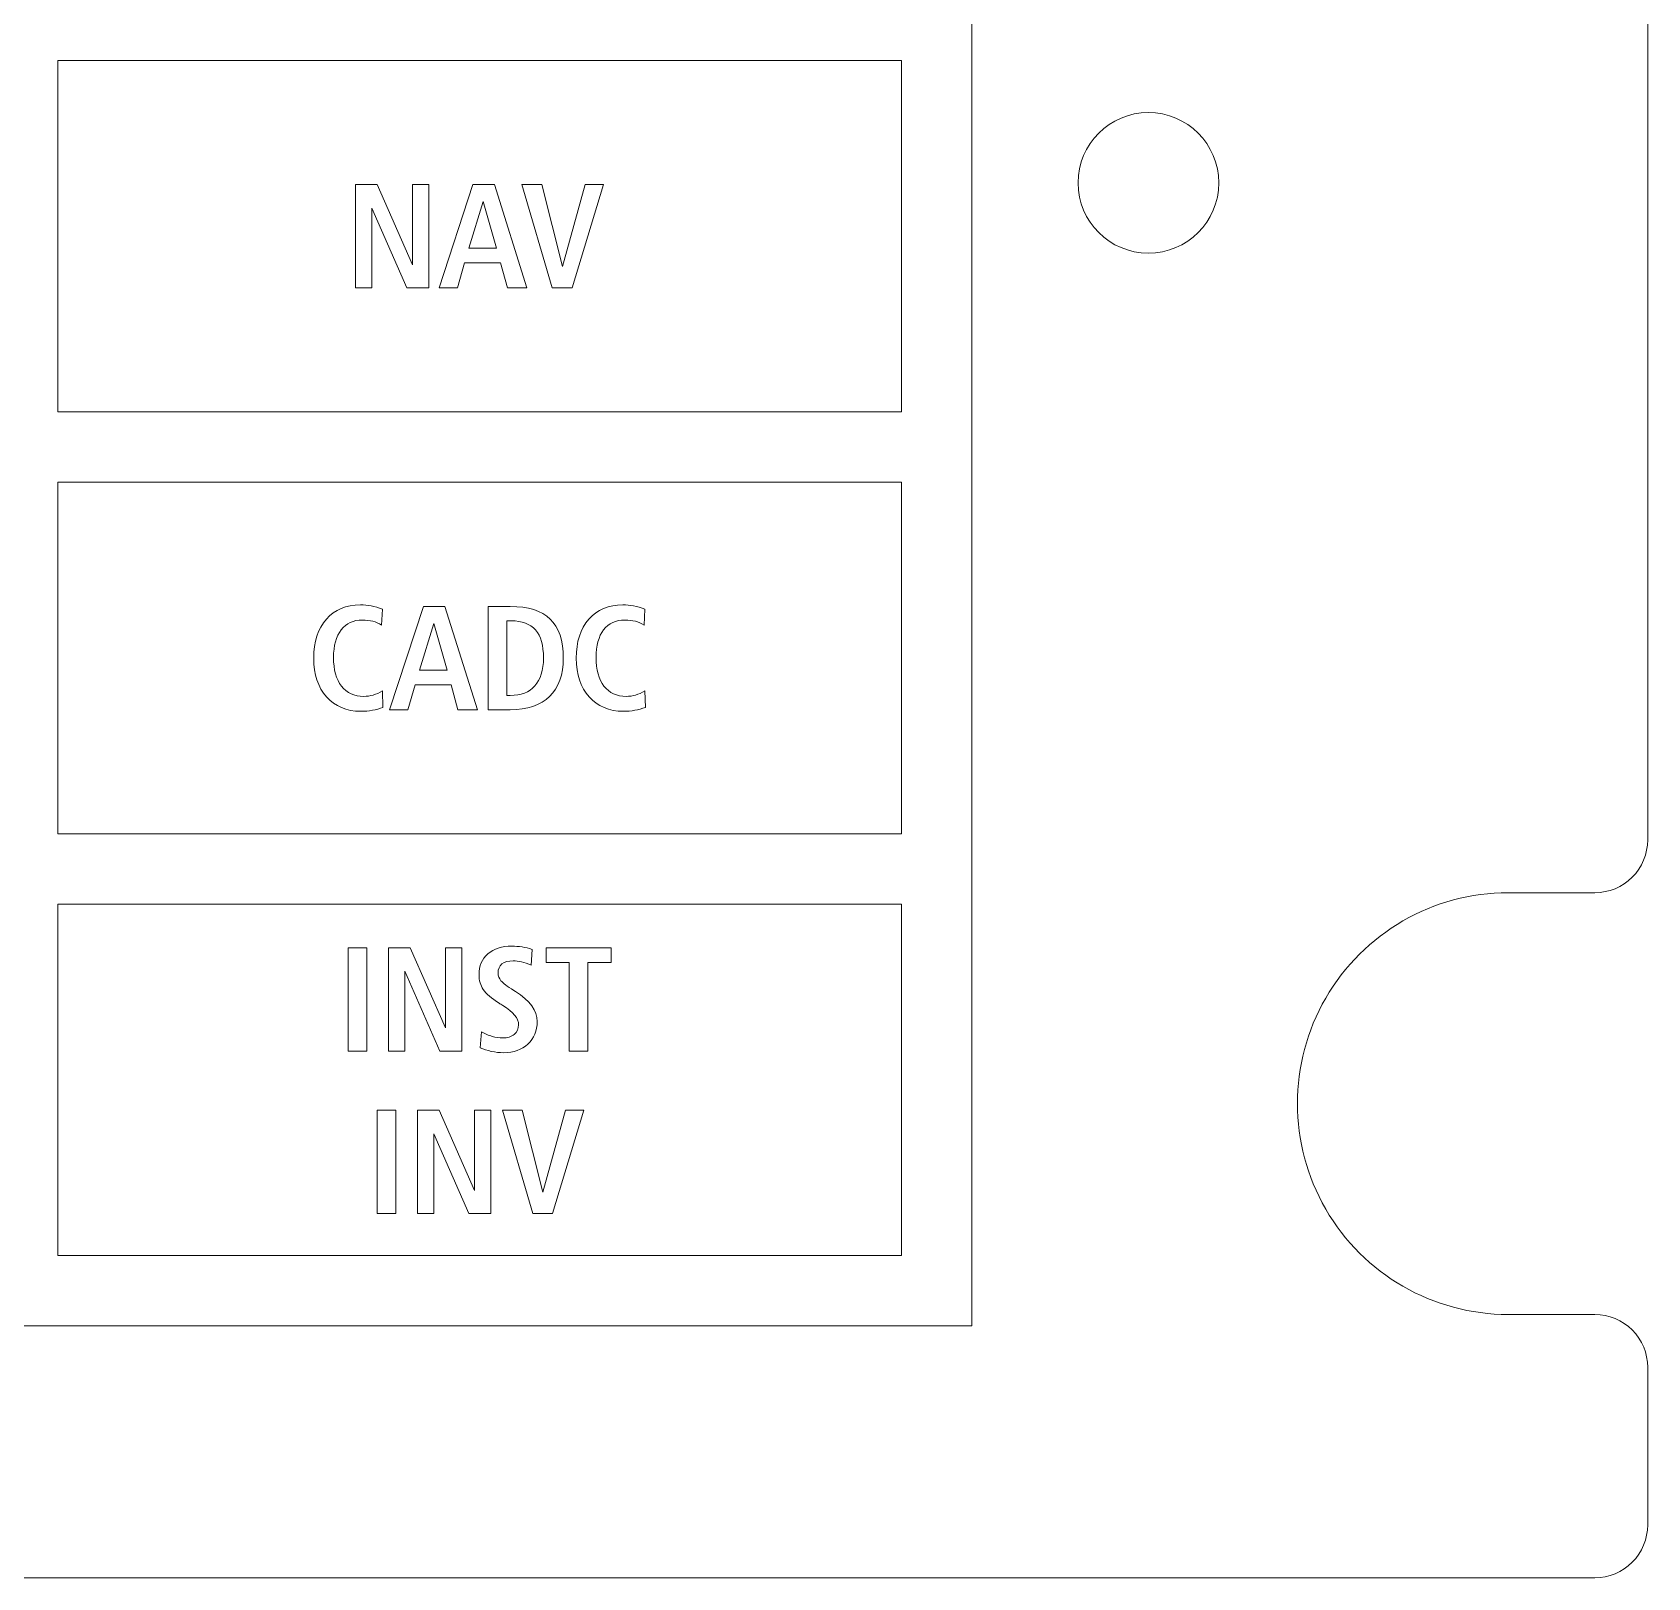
# Model space of a CAD drawing. Header units: millimetres. Extents: x -170 to 781, y -239 to -77.
# Drawn here: x 579.95 to 625.89, y -239.32 to -195.35 of the extents above; entities that cross this region are included whole.
import ezdxf

# ---------------------------------------------------------------- set-up
doc = ezdxf.new("R2010")
doc.units = ezdxf.units.MM
doc.header["$MEASUREMENT"] = 0
for name, color, linetype in [('Cut', 7, 'Continuous'), ('Engrave', 7, 'Continuous'), ('Mask', 7, 'Continuous')]:
    doc.layers.add(name, color=color, linetype=linetype)

msp = doc.modelspace()

# ---------------------------------------------------------------- linework, layer by layer
at = {"layer": 'Cut', "color": 250, "lineweight": 9}
msp.add_ellipse((611.6935, -199.6357), major_axis=(0, 2), ratio=1, dxfattribs=at)
msp.add_open_spline([(625.8935, -133.0419), (625.8935, -133.0419), (625.8935, -185.2646), (625.8935, -185.2646), (625.8935, -185.2646), (625.8935, -185.2654), (625.8935, -185.2661), (625.8935, -185.2669), (625.8935, -185.2669), (625.8935, -185.2669), (625.8935, -189.7544), (625.8935, -189.7544), (625.8935, -189.7544), (625.8935, -189.7544), (625.8935, -204.7521), (625.8935, -204.7521), (625.8935, -204.7521), (625.8935, -204.7529), (625.8935, -204.7536), (625.8935, -204.7544), (625.8935, -204.7544), (625.8935, -204.7544), (625.8935, -211.5419), (625.8935, -211.5419), (625.8935, -211.5419), (625.8935, -211.5419), (625.8935, -218.3294), (625.8935, -218.3294), (625.8935, -218.3294), (625.8933, -218.7274), (625.7349, -219.1091), (625.4532, -219.3904), (625.4532, -219.3904), (625.1716, -219.6717), (624.7916, -219.8296), (624.3935, -219.8294), (624.3935, -219.8294), (624.3935, -219.8294), (621.931, -219.8294), (621.931, -219.8294), (621.931, -219.8294), (619.7874, -219.8294), (617.8067, -220.973), (616.7349, -222.8294), (616.7349, -222.8294), (615.6631, -224.6858), (615.6631, -226.973), (616.7349, -228.8294), (616.7349, -228.8294), (617.8067, -230.6858), (619.7874, -231.8294), (621.931, -231.8294), (621.931, -231.8294), (621.931, -231.8294), (624.3935, -231.8294), (624.3935, -231.8294), (624.3935, -231.8294), (624.7916, -231.8296), (625.1733, -231.988), (625.4546, -232.2697), (625.4546, -232.2697), (625.7359, -232.5513), (625.8938, -232.9313), (625.8935, -233.3294), (625.8935, -233.3294), (625.8935, -233.3294), (625.8935, -237.8169), (625.8935, -237.8169), (625.8935, -237.8169), (625.8933, -238.2149), (625.7349, -238.5966), (625.4532, -238.8779), (625.4532, -238.8779), (625.1716, -239.1592), (624.7916, -239.3171), (624.3935, -239.3169), (624.3935, -239.3169), (624.3935, -239.3169), (482.9435, -239.3169), (482.9435, -239.3169), (482.9435, -239.3169), (482.5455, -239.3166), (482.1638, -239.1582), (481.8825, -238.8766), (481.8825, -238.8766), (481.6012, -238.5949), (481.4433, -238.2149), (481.4435, -237.8169), (481.4435, -237.8169), (481.4435, -237.8169), (481.4435, -233.3294), (481.4435, -233.3294), (481.4435, -233.3294), (481.4438, -232.9313), (481.6022, -232.5496), (481.8838, -232.2683), (481.8838, -232.2683), (482.1655, -231.987), (482.5455, -231.8291), (482.9435, -231.8294), (482.9435, -231.8294), (482.9435, -231.8294), (485.406, -231.8294), (485.406, -231.8294), (485.406, -231.8294), (487.5496, -231.8294), (489.5304, -230.6858), (490.6022, -228.8294), (490.6022, -228.8294), (491.674, -226.973), (491.674, -224.6858), (490.6022, -222.8294), (490.6022, -222.8294), (489.5304, -220.973), (487.5496, -219.8294), (485.406, -219.8294), (485.406, -219.8294), (485.406, -219.8294), (482.9435, -219.8294), (482.9435, -219.8294), (482.9435, -219.8294), (482.5455, -219.8291), (482.1638, -219.6707), (481.8825, -219.3891), (481.8825, -219.3891), (481.6012, -219.1074), (481.4433, -218.7274), (481.4435, -218.3294), (481.4435, -218.3294), (481.4435, -218.3294), (481.4435, -211.5419), (481.4435, -211.5419), (481.4435, -211.5419), (481.4435, -211.5419), (481.4435, -204.7544), (481.4435, -204.7544), (481.4435, -204.7544), (481.4435, -204.7544), (481.4435, -189.7559), (481.4435, -189.7559), (481.4435, -189.7559), (481.4435, -189.7554), (481.4435, -189.7549), (481.4435, -189.7544), (481.4435, -189.7544), (481.4435, -189.7544), (481.4435, -185.2669), (481.4435, -185.2669), (481.4435, -185.2669), (481.4435, -185.2669), (481.4435, -133.0434), (481.4435, -133.0434), (481.4435, -133.0434), (481.4435, -133.0429), (481.4435, -133.0424), (481.4435, -133.0419), (481.4435, -133.0419), (481.4435, -133.0419), (481.4435, -128.5544), (481.4435, -128.5544), (481.4435, -128.5544), (481.4435, -128.5544), (481.4435, -113.5559), (481.4435, -113.5559), (481.4435, -113.5559), (481.4435, -113.5554), (481.4435, -113.5549), (481.4435, -113.5544), (481.4435, -113.5544), (481.4435, -113.5544), (481.4435, -106.7669), (481.4435, -106.7669), (481.4435, -106.7669), (481.4435, -106.7669), (481.4435, -99.9794), (481.4435, -99.9794), (481.4435, -99.9794), (481.4438, -99.5813), (481.6022, -99.1996), (481.8838, -98.9183), (481.8838, -98.9183), (482.1655, -98.637), (482.5455, -98.4791), (482.9435, -98.4794), (482.9435, -98.4794), (482.9435, -98.4794), (485.406, -98.4794), (485.406, -98.4794), (485.406, -98.4794), (487.5496, -98.4794), (489.5304, -97.3358), (490.6022, -95.4794), (490.6022, -95.4794), (491.674, -93.623), (491.674, -91.3358), (490.6022, -89.4794), (490.6022, -89.4794), (489.5304, -87.623), (487.5496, -86.4794), (485.406, -86.4794), (485.406, -86.4794), (485.406, -86.4794), (482.9435, -86.4794), (482.9435, -86.4794), (482.9435, -86.4794), (482.5455, -86.4791), (482.1638, -86.3207), (481.8825, -86.0391), (481.8825, -86.0391), (481.6012, -85.7574), (481.4433, -85.3774), (481.4435, -84.9794), (481.4435, -84.9794), (481.4435, -84.9794), (481.4435, -80.4919), (481.4435, -80.4919), (481.4435, -80.4919), (481.4438, -80.0938), (481.6022, -79.7121), (481.8838, -79.4308), (481.8838, -79.4308), (482.1655, -79.1495), (482.5455, -78.9916), (482.9435, -78.9919), (482.9435, -78.9919), (482.9435, -78.9919), (624.3935, -78.9919), (624.3935, -78.9919), (624.3935, -78.9919), (624.7916, -78.9921), (625.1733, -79.1505), (625.4546, -79.4322), (625.4546, -79.4322), (625.7359, -79.7138), (625.8938, -80.0938), (625.8935, -80.4919), (625.8935, -80.4919), (625.8935, -80.4919), (625.8935, -84.9794), (625.8935, -84.9794), (625.8935, -84.9794), (625.8933, -85.3774), (625.7349, -85.7591), (625.4532, -86.0404), (625.4532, -86.0404), (625.1716, -86.3217), (624.7916, -86.4796), (624.3935, -86.4794), (624.3935, -86.4794), (624.3935, -86.4794), (621.931, -86.4794), (621.931, -86.4794), (621.931, -86.4794), (619.7874, -86.4794), (617.8067, -87.623), (616.7349, -89.4794), (616.7349, -89.4794), (615.6631, -91.3358), (615.6631, -93.623), (616.7349, -95.4794), (616.7349, -95.4794), (617.8067, -97.3358), (619.7874, -98.4794), (621.931, -98.4794), (621.931, -98.4794), (621.931, -98.4794), (624.3935, -98.4794), (624.3935, -98.4794), (624.3935, -98.4794), (624.7916, -98.4796), (625.1733, -98.638), (625.4546, -98.9197), (625.4546, -98.9197), (625.7359, -99.2013), (625.8938, -99.5813), (625.8935, -99.9794), (625.8935, -99.9794), (625.8935, -99.9794), (625.8935, -106.7669), (625.8935, -106.7669), (625.8935, -106.7669), (625.8935, -106.7669), (625.8935, -113.5544), (625.8935, -113.5544), (625.8935, -113.5544), (625.8935, -113.5544), (625.8935, -128.5521), (625.8935, -128.5521), (625.8935, -128.5521), (625.8935, -128.5529), (625.8935, -128.5536), (625.8935, -128.5544), (625.8935, -128.5544), (625.8935, -128.5544), (625.8935, -133.0419), (625.8935, -133.0419)], degree=3, knots=[0, 0, 0, 0, 0.0133333, 0.0133333, 0.0133333, 0.0133333, 0.0266667, 0.0266667, 0.0266667, 0.0266667, 0.04, 0.04, 0.04, 0.04, 0.0533333, 0.0533333, 0.0533333, 0.0533333, 0.0666667, 0.0666667, 0.0666667, 0.0666667, 0.08, 0.08, 0.08, 0.08, 0.0933333, 0.0933333, 0.0933333, 0.0933333, 0.1066667, 0.1066667, 0.1066667, 0.1066667, 0.12, 0.12, 0.12, 0.12, 0.1333333, 0.1333333, 0.1333333, 0.1333333, 0.1466667, 0.1466667, 0.1466667, 0.1466667, 0.16, 0.16, 0.16, 0.16, 0.1733333, 0.1733333, 0.1733333, 0.1733333, 0.1866667, 0.1866667, 0.1866667, 0.1866667, 0.2, 0.2, 0.2, 0.2, 0.2133333, 0.2133333, 0.2133333, 0.2133333, 0.2266667, 0.2266667, 0.2266667, 0.2266667, 0.24, 0.24, 0.24, 0.24, 0.2533333, 0.2533333, 0.2533333, 0.2533333, 0.2666667, 0.2666667, 0.2666667, 0.2666667, 0.28, 0.28, 0.28, 0.28, 0.2933333, 0.2933333, 0.2933333, 0.2933333, 0.3066667, 0.3066667, 0.3066667, 0.3066667, 0.32, 0.32, 0.32, 0.32, 0.3333333, 0.3333333, 0.3333333, 0.3333333, 0.3466667, 0.3466667, 0.3466667, 0.3466667, 0.36, 0.36, 0.36, 0.36, 0.3733333, 0.3733333, 0.3733333, 0.3733333, 0.3866667, 0.3866667, 0.3866667, 0.3866667, 0.4, 0.4, 0.4, 0.4, 0.4133333, 0.4133333, 0.4133333, 0.4133333, 0.4266667, 0.4266667, 0.4266667, 0.4266667, 0.44, 0.44, 0.44, 0.44, 0.4533333, 0.4533333, 0.4533333, 0.4533333, 0.4666667, 0.4666667, 0.4666667, 0.4666667, 0.48, 0.48, 0.48, 0.48, 0.4933333, 0.4933333, 0.4933333, 0.4933333, 0.5066667, 0.5066667, 0.5066667, 0.5066667, 0.52, 0.52, 0.52, 0.52, 0.5333333, 0.5333333, 0.5333333, 0.5333333, 0.5466667, 0.5466667, 0.5466667, 0.5466667, 0.56, 0.56, 0.56, 0.56, 0.5733333, 0.5733333, 0.5733333, 0.5733333, 0.5866667, 0.5866667, 0.5866667, 0.5866667, 0.6, 0.6, 0.6, 0.6, 0.6133333, 0.6133333, 0.6133333, 0.6133333, 0.6266667, 0.6266667, 0.6266667, 0.6266667, 0.64, 0.64, 0.64, 0.64, 0.6533333, 0.6533333, 0.6533333, 0.6533333, 0.6666667, 0.6666667, 0.6666667, 0.6666667, 0.68, 0.68, 0.68, 0.68, 0.6933333, 0.6933333, 0.6933333, 0.6933333, 0.7066667, 0.7066667, 0.7066667, 0.7066667, 0.72, 0.72, 0.72, 0.72, 0.7333333, 0.7333333, 0.7333333, 0.7333333, 0.7466667, 0.7466667, 0.7466667, 0.7466667, 0.76, 0.76, 0.76, 0.76, 0.7733333, 0.7733333, 0.7733333, 0.7733333, 0.7866667, 0.7866667, 0.7866667, 0.7866667, 0.8, 0.8, 0.8, 0.8, 0.8133333, 0.8133333, 0.8133333, 0.8133333, 0.8266667, 0.8266667, 0.8266667, 0.8266667, 0.84, 0.84, 0.84, 0.84, 0.8533333, 0.8533333, 0.8533333, 0.8533333, 0.8666667, 0.8666667, 0.8666667, 0.8666667, 0.88, 0.88, 0.88, 0.88, 0.8933333, 0.8933333, 0.8933333, 0.8933333, 0.9066667, 0.9066667, 0.9066667, 0.9066667, 0.92, 0.92, 0.92, 0.92, 0.9333333, 0.9333333, 0.9333333, 0.9333333, 0.9466667, 0.9466667, 0.9466667, 0.9466667, 0.96, 0.96, 0.96, 0.96, 0.9733333, 0.9733333, 0.9733333, 0.9733333, 1, 1, 1, 1], dxfattribs=at)
at = {"layer": 'Engrave', "color": 2, "lineweight": 9}
msp.add_lwpolyline([(500.6685, -232.1544), (606.6685, -232.1544), (606.6685, -86.1544), (500.6685, -86.1544), (500.6685, -232.1544)], close=True, dxfattribs=at)
at = {"layer": 'Engrave', "color": 240, "lineweight": 9}
for points, knots in [([(589.1432, -199.6855), (589.1432, -199.6855), (589.7577, -199.6855), (589.7577, -199.6855), (589.7577, -199.6855), (589.7577, -199.6855), (590.7603, -201.9637), (590.7603, -201.9637), (590.7603, -201.9637), (590.7603, -201.9637), (590.7603, -199.6855), (590.7603, -199.6855), (590.7603, -199.6855), (590.7603, -199.6855), (591.2217, -199.6855), (591.2217, -199.6855), (591.2217, -199.6855), (591.2217, -199.6855), (591.2217, -202.6234), (591.2217, -202.6234), (591.2217, -202.6234), (591.2217, -202.6234), (590.5987, -202.6234), (590.5987, -202.6234), (590.5987, -202.6234), (590.5987, -202.6234), (589.6046, -200.3529), (589.6046, -200.3529), (589.6046, -200.3529), (589.6046, -200.3529), (589.6046, -202.6234), (589.6046, -202.6234), (589.6046, -202.6234), (589.6046, -202.6234), (589.1432, -202.6234), (589.1432, -202.6234), (589.1432, -202.6234), (589.1432, -202.6234), (589.1432, -199.6855), (589.1432, -199.6855)], [0, 0, 0, 0, 0.0909091, 0.0909091, 0.0909091, 0.0909091, 0.1818182, 0.1818182, 0.1818182, 0.1818182, 0.2727273, 0.2727273, 0.2727273, 0.2727273, 0.3636364, 0.3636364, 0.3636364, 0.3636364, 0.4545455, 0.4545455, 0.4545455, 0.4545455, 0.5454545, 0.5454545, 0.5454545, 0.5454545, 0.6363636, 0.6363636, 0.6363636, 0.6363636, 0.7272727, 0.7272727, 0.7272727, 0.7272727, 0.8181818, 0.8181818, 0.8181818, 0.8181818, 1, 1, 1, 1]), ([(592.4805, -199.6855), (592.4805, -199.6855), (593.0901, -199.6855), (593.0901, -199.6855), (593.0901, -199.6855), (593.0901, -199.6855), (594.0122, -202.6234), (594.0122, -202.6234), (594.0122, -202.6234), (594.0122, -202.6234), (593.4584, -202.6234), (593.4584, -202.6234), (593.4584, -202.6234), (593.4584, -202.6234), (593.2636, -201.9122), (593.2636, -201.9122), (593.2636, -201.9122), (593.2636, -201.9122), (592.2385, -201.9122), (592.2385, -201.9122), (592.2385, -201.9122), (592.2385, -201.9122), (592.036, -202.6234), (592.036, -202.6234), (592.036, -202.6234), (592.036, -202.6234), (591.5146, -202.6234), (591.5146, -202.6234), (591.5146, -202.6234), (591.5146, -202.6234), (592.4805, -199.6855), (592.4805, -199.6855)], [0, 0, 0, 0, 0.1111111, 0.1111111, 0.1111111, 0.1111111, 0.2222222, 0.2222222, 0.2222222, 0.2222222, 0.3333333, 0.3333333, 0.3333333, 0.3333333, 0.4444444, 0.4444444, 0.4444444, 0.4444444, 0.5555556, 0.5555556, 0.5555556, 0.5555556, 0.6666667, 0.6666667, 0.6666667, 0.6666667, 0.7777778, 0.7777778, 0.7777778, 0.7777778, 1, 1, 1, 1]), ([(593.8739, -199.6855), (593.8739, -199.6855), (594.4376, -199.6855), (594.4376, -199.6855), (594.4376, -199.6855), (594.4376, -199.6855), (595.0289, -202.0138), (595.0289, -202.0138), (595.0289, -202.0138), (595.0289, -202.0138), (595.673, -199.6855), (595.673, -199.6855), (595.673, -199.6855), (595.673, -199.6855), (596.1937, -199.6855), (596.1937, -199.6855), (596.1937, -199.6855), (596.1937, -199.6855), (595.2991, -202.6234), (595.2991, -202.6234), (595.2991, -202.6234), (595.2991, -202.6234), (594.7375, -202.6234), (594.7375, -202.6234), (594.7375, -202.6234), (594.7375, -202.6234), (593.8739, -199.6855), (593.8739, -199.6855)], [0, 0, 0, 0, 0.125, 0.125, 0.125, 0.125, 0.25, 0.25, 0.25, 0.25, 0.375, 0.375, 0.375, 0.375, 0.5, 0.5, 0.5, 0.5, 0.625, 0.625, 0.625, 0.625, 0.75, 0.75, 0.75, 0.75, 1, 1, 1, 1]), ([(592.7719, -200.1674), (592.7719, -200.1674), (592.3648, -201.4973), (592.3648, -201.4973), (592.3648, -201.4973), (592.3648, -201.4973), (593.1479, -201.4973), (593.1479, -201.4973), (593.1479, -201.4973), (593.1479, -201.4973), (592.7719, -200.1674), (592.7719, -200.1674)], [0, 0, 0, 0, 0.25, 0.25, 0.25, 0.25, 0.5, 0.5, 0.5, 0.5, 1, 1, 1, 1]), ([(589.9034, -211.7652), (589.9034, -211.7652), (589.8823, -212.2217), (589.8823, -212.2217), (589.8823, -212.2217), (589.8011, -212.1695), (589.7179, -212.1314), (589.6325, -212.1081), (589.6325, -212.1081), (589.5471, -212.0848), (589.4469, -212.0728), (589.3326, -212.0728), (589.3326, -212.0728), (589.0765, -212.0728), (588.8761, -212.1667), (588.7315, -212.3536), (588.7315, -212.3536), (588.5869, -212.5413), (588.5142, -212.8017), (588.5142, -213.1347), (588.5142, -213.1347), (588.5142, -213.486), (588.5897, -213.7591), (588.7407, -213.9531), (588.7407, -213.9531), (588.8917, -214.1471), (589.1026, -214.2445), (589.3743, -214.2445), (589.3743, -214.2445), (589.4653, -214.2445), (589.5542, -214.2318), (589.6417, -214.2064), (589.6417, -214.2064), (589.7292, -214.181), (589.8166, -214.1422), (589.9034, -214.0914), (589.9034, -214.0914), (589.9034, -214.0914), (589.9196, -214.5578), (589.9196, -214.5578), (589.9196, -214.5578), (589.823, -214.5952), (589.7228, -214.6227), (589.6191, -214.641), (589.6191, -214.641), (589.5147, -214.6587), (589.4046, -214.6678), (589.2889, -214.6678), (589.2889, -214.6678), (588.8853, -214.6678), (588.5615, -214.531), (588.3173, -214.2572), (588.3173, -214.2572), (588.0732, -213.9842), (587.9512, -213.618), (587.9512, -213.1608), (587.9512, -213.1608), (587.9512, -212.6937), (588.0704, -212.3233), (588.3096, -212.0502), (588.3096, -212.0502), (588.5488, -211.7772), (588.8712, -211.641), (589.2769, -211.641), (589.2769, -211.641), (589.3785, -211.641), (589.4815, -211.6509), (589.5845, -211.6707), (589.5845, -211.6707), (589.6882, -211.6911), (589.7941, -211.7222), (589.9034, -211.7652)], [0, 0, 0, 0, 0.0526316, 0.0526316, 0.0526316, 0.0526316, 0.1052632, 0.1052632, 0.1052632, 0.1052632, 0.1578947, 0.1578947, 0.1578947, 0.1578947, 0.2105263, 0.2105263, 0.2105263, 0.2105263, 0.2631579, 0.2631579, 0.2631579, 0.2631579, 0.3157895, 0.3157895, 0.3157895, 0.3157895, 0.3684211, 0.3684211, 0.3684211, 0.3684211, 0.4210526, 0.4210526, 0.4210526, 0.4210526, 0.4736842, 0.4736842, 0.4736842, 0.4736842, 0.5263158, 0.5263158, 0.5263158, 0.5263158, 0.5789474, 0.5789474, 0.5789474, 0.5789474, 0.6315789, 0.6315789, 0.6315789, 0.6315789, 0.6842105, 0.6842105, 0.6842105, 0.6842105, 0.7368421, 0.7368421, 0.7368421, 0.7368421, 0.7894737, 0.7894737, 0.7894737, 0.7894737, 0.8421053, 0.8421053, 0.8421053, 0.8421053, 0.8947368, 0.8947368, 0.8947368, 0.8947368, 1, 1, 1, 1]), ([(591.0747, -211.6876), (591.0747, -211.6876), (591.6843, -211.6876), (591.6843, -211.6876), (591.6843, -211.6876), (591.6843, -211.6876), (592.6064, -214.6255), (592.6064, -214.6255), (592.6064, -214.6255), (592.6064, -214.6255), (592.0526, -214.6255), (592.0526, -214.6255), (592.0526, -214.6255), (592.0526, -214.6255), (591.8578, -213.9143), (591.8578, -213.9143), (591.8578, -213.9143), (591.8578, -213.9143), (590.8327, -213.9143), (590.8327, -213.9143), (590.8327, -213.9143), (590.8327, -213.9143), (590.6302, -214.6255), (590.6302, -214.6255), (590.6302, -214.6255), (590.6302, -214.6255), (590.1088, -214.6255), (590.1088, -214.6255), (590.1088, -214.6255), (590.1088, -214.6255), (591.0747, -211.6876), (591.0747, -211.6876)], [0, 0, 0, 0, 0.1111111, 0.1111111, 0.1111111, 0.1111111, 0.2222222, 0.2222222, 0.2222222, 0.2222222, 0.3333333, 0.3333333, 0.3333333, 0.3333333, 0.4444444, 0.4444444, 0.4444444, 0.4444444, 0.5555556, 0.5555556, 0.5555556, 0.5555556, 0.6666667, 0.6666667, 0.6666667, 0.6666667, 0.7777778, 0.7777778, 0.7777778, 0.7777778, 1, 1, 1, 1]), ([(592.9112, -211.6876), (592.9112, -211.6876), (593.5377, -211.6876), (593.5377, -211.6876), (593.5377, -211.6876), (594.052, -211.6876), (594.4323, -211.8075), (594.6786, -212.0474), (594.6786, -212.0474), (594.9255, -212.2873), (595.049, -212.6563), (595.049, -213.1551), (595.049, -213.1551), (595.049, -213.6321), (594.9192, -213.9969), (594.6602, -214.248), (594.6602, -214.248), (594.4013, -214.4999), (594.0266, -214.6255), (593.5377, -214.6255), (593.5377, -214.6255), (593.5377, -214.6255), (592.9112, -214.6255), (592.9112, -214.6255), (592.9112, -214.6255), (592.9112, -214.6255), (592.9112, -211.6876), (592.9112, -211.6876)], [0, 0, 0, 0, 0.125, 0.125, 0.125, 0.125, 0.25, 0.25, 0.25, 0.25, 0.375, 0.375, 0.375, 0.375, 0.5, 0.5, 0.5, 0.5, 0.625, 0.625, 0.625, 0.625, 0.75, 0.75, 0.75, 0.75, 1, 1, 1, 1]), ([(597.3695, -211.7652), (597.3695, -211.7652), (597.3484, -212.2217), (597.3484, -212.2217), (597.3484, -212.2217), (597.2672, -212.1695), (597.184, -212.1314), (597.0986, -212.1081), (597.0986, -212.1081), (597.0132, -212.0848), (596.913, -212.0728), (596.7987, -212.0728), (596.7987, -212.0728), (596.5426, -212.0728), (596.3422, -212.1667), (596.1976, -212.3536), (596.1976, -212.3536), (596.053, -212.5413), (595.9803, -212.8017), (595.9803, -213.1347), (595.9803, -213.1347), (595.9803, -213.486), (596.0558, -213.7591), (596.2068, -213.9531), (596.2068, -213.9531), (596.3578, -214.1471), (596.5687, -214.2445), (596.8404, -214.2445), (596.8404, -214.2445), (596.9314, -214.2445), (597.0203, -214.2318), (597.1078, -214.2064), (597.1078, -214.2064), (597.1953, -214.181), (597.2827, -214.1422), (597.3695, -214.0914), (597.3695, -214.0914), (597.3695, -214.0914), (597.3857, -214.5578), (597.3857, -214.5578), (597.3857, -214.5578), (597.2891, -214.5952), (597.1889, -214.6227), (597.0852, -214.641), (597.0852, -214.641), (596.9808, -214.6587), (596.8707, -214.6678), (596.755, -214.6678), (596.755, -214.6678), (596.3514, -214.6678), (596.0276, -214.531), (595.7834, -214.2572), (595.7834, -214.2572), (595.5393, -213.9842), (595.4173, -213.618), (595.4173, -213.1608), (595.4173, -213.1608), (595.4173, -212.6937), (595.5365, -212.3233), (595.7757, -212.0502), (595.7757, -212.0502), (596.0149, -211.7772), (596.3373, -211.641), (596.743, -211.641), (596.743, -211.641), (596.8446, -211.641), (596.9476, -211.6509), (597.0506, -211.6707), (597.0506, -211.6707), (597.1543, -211.6911), (597.2602, -211.7222), (597.3695, -211.7652)], [0, 0, 0, 0, 0.0526316, 0.0526316, 0.0526316, 0.0526316, 0.1052632, 0.1052632, 0.1052632, 0.1052632, 0.1578947, 0.1578947, 0.1578947, 0.1578947, 0.2105263, 0.2105263, 0.2105263, 0.2105263, 0.2631579, 0.2631579, 0.2631579, 0.2631579, 0.3157895, 0.3157895, 0.3157895, 0.3157895, 0.3684211, 0.3684211, 0.3684211, 0.3684211, 0.4210526, 0.4210526, 0.4210526, 0.4210526, 0.4736842, 0.4736842, 0.4736842, 0.4736842, 0.5263158, 0.5263158, 0.5263158, 0.5263158, 0.5789474, 0.5789474, 0.5789474, 0.5789474, 0.6315789, 0.6315789, 0.6315789, 0.6315789, 0.6842105, 0.6842105, 0.6842105, 0.6842105, 0.7368421, 0.7368421, 0.7368421, 0.7368421, 0.7894737, 0.7894737, 0.7894737, 0.7894737, 0.8421053, 0.8421053, 0.8421053, 0.8421053, 0.8947368, 0.8947368, 0.8947368, 0.8947368, 1, 1, 1, 1]), ([(591.3661, -212.1695), (591.3661, -212.1695), (590.959, -213.4994), (590.959, -213.4994), (590.959, -213.4994), (590.959, -213.4994), (591.7421, -213.4994), (591.7421, -213.4994), (591.7421, -213.4994), (591.7421, -213.4994), (591.3661, -212.1695), (591.3661, -212.1695)], [0, 0, 0, 0, 0.25, 0.25, 0.25, 0.25, 0.5, 0.5, 0.5, 0.5, 1, 1, 1, 1]), ([(593.4403, -212.094), (593.4403, -212.094), (593.4403, -214.2191), (593.4403, -214.2191), (593.4403, -214.2191), (593.4403, -214.2191), (593.5419, -214.2191), (593.5419, -214.2191), (593.5419, -214.2191), (593.8439, -214.2191), (594.0767, -214.1274), (594.2404, -213.9432), (594.2404, -213.9432), (594.4041, -213.7591), (594.486, -213.4966), (594.486, -213.1565), (594.486, -213.1565), (594.486, -212.7967), (594.4105, -212.53), (594.2595, -212.3557), (594.2595, -212.3557), (594.1078, -212.1815), (593.8757, -212.094), (593.5624, -212.094), (593.5624, -212.094), (593.5624, -212.094), (593.4403, -212.094), (593.4403, -212.094)], [0, 0, 0, 0, 0.125, 0.125, 0.125, 0.125, 0.25, 0.25, 0.25, 0.25, 0.375, 0.375, 0.375, 0.375, 0.5, 0.5, 0.5, 0.5, 0.625, 0.625, 0.625, 0.625, 0.75, 0.75, 0.75, 0.75, 1, 1, 1, 1]), ([(588.93, -221.3964), (588.93, -221.3964), (589.4591, -221.3964), (589.4591, -221.3964), (589.4591, -221.3964), (589.4591, -221.3964), (589.4591, -224.3343), (589.4591, -224.3343), (589.4591, -224.3343), (589.4591, -224.3343), (588.93, -224.3343), (588.93, -224.3343), (588.93, -224.3343), (588.93, -224.3343), (588.93, -221.3964), (588.93, -221.3964)], [0, 0, 0, 0, 0.2, 0.2, 0.2, 0.2, 0.4, 0.4, 0.4, 0.4, 0.6, 0.6, 0.6, 0.6, 1, 1, 1, 1]), ([(590.0815, -221.3964), (590.0815, -221.3964), (590.696, -221.3964), (590.696, -221.3964), (590.696, -221.3964), (590.696, -221.3964), (591.6986, -223.6746), (591.6986, -223.6746), (591.6986, -223.6746), (591.6986, -223.6746), (591.6986, -221.3964), (591.6986, -221.3964), (591.6986, -221.3964), (591.6986, -221.3964), (592.16, -221.3964), (592.16, -221.3964), (592.16, -221.3964), (592.16, -221.3964), (592.16, -224.3343), (592.16, -224.3343), (592.16, -224.3343), (592.16, -224.3343), (591.537, -224.3343), (591.537, -224.3343), (591.537, -224.3343), (591.537, -224.3343), (590.5429, -222.0638), (590.5429, -222.0638), (590.5429, -222.0638), (590.5429, -222.0638), (590.5429, -224.3343), (590.5429, -224.3343), (590.5429, -224.3343), (590.5429, -224.3343), (590.0815, -224.3343), (590.0815, -224.3343), (590.0815, -224.3343), (590.0815, -224.3343), (590.0815, -221.3964), (590.0815, -221.3964)], [0, 0, 0, 0, 0.0909091, 0.0909091, 0.0909091, 0.0909091, 0.1818182, 0.1818182, 0.1818182, 0.1818182, 0.2727273, 0.2727273, 0.2727273, 0.2727273, 0.3636364, 0.3636364, 0.3636364, 0.3636364, 0.4545455, 0.4545455, 0.4545455, 0.4545455, 0.5454545, 0.5454545, 0.5454545, 0.5454545, 0.6363636, 0.6363636, 0.6363636, 0.6363636, 0.7272727, 0.7272727, 0.7272727, 0.7272727, 0.8181818, 0.8181818, 0.8181818, 0.8181818, 1, 1, 1, 1]), ([(594.1624, -221.443), (594.1624, -221.443), (594.1377, -221.891), (594.1377, -221.891), (594.1377, -221.891), (594.0411, -221.8508), (593.95, -221.8204), (593.8647, -221.8), (593.8647, -221.8), (593.7793, -221.7795), (593.6996, -221.7689), (593.6255, -221.7689), (593.6255, -221.7689), (593.4865, -221.7689), (593.3793, -221.7986), (593.3052, -221.8578), (593.3052, -221.8578), (593.2311, -221.9171), (593.1937, -222.0018), (593.1937, -222.1118), (593.1937, -222.1118), (593.1937, -222.193), (593.2212, -222.267), (593.2755, -222.3334), (593.2755, -222.3334), (593.3299, -222.399), (593.4526, -222.4921), (593.6438, -222.6121), (593.6438, -222.6121), (593.6438, -222.6121), (593.6869, -222.6389), (593.6869, -222.6389), (593.6869, -222.6389), (594.1003, -222.902), (594.3071, -223.1871), (594.3071, -223.4947), (594.3071, -223.4947), (594.3071, -223.7586), (594.2189, -223.9731), (594.0425, -224.136), (594.0425, -224.136), (593.8661, -224.299), (593.6354, -224.3809), (593.3503, -224.3809), (593.3503, -224.3809), (593.2332, -224.3809), (593.1168, -224.3682), (593.0018, -224.3435), (593.0018, -224.3435), (592.8868, -224.3188), (592.7817, -224.2842), (592.685, -224.2405), (592.685, -224.2405), (592.685, -224.2405), (592.7245, -223.7882), (592.7245, -223.7882), (592.7245, -223.7882), (592.8275, -223.8461), (592.9291, -223.8891), (593.0293, -223.918), (593.0293, -223.918), (593.1288, -223.947), (593.2276, -223.9618), (593.3256, -223.9618), (593.3256, -223.9618), (593.4646, -223.9618), (593.5747, -223.9279), (593.6558, -223.8595), (593.6558, -223.8595), (593.737, -223.791), (593.7779, -223.7), (593.7779, -223.5857), (593.7779, -223.5857), (593.7779, -223.4065), (593.6276, -223.2238), (593.3277, -223.0382), (593.3277, -223.0382), (593.284, -223.0107), (593.2508, -222.9895), (593.229, -222.9761), (593.229, -222.9761), (593.0067, -222.8357), (592.855, -222.7059), (592.7739, -222.5867), (592.7739, -222.5867), (592.6928, -222.4674), (592.6518, -222.3256), (592.6518, -222.1619), (592.6518, -222.1619), (592.6518, -221.9136), (592.7358, -221.7167), (592.9037, -221.57), (592.9037, -221.57), (593.0716, -221.4232), (593.3002, -221.3498), (593.5881, -221.3498), (593.5881, -221.3498), (593.6826, -221.3498), (593.7793, -221.3576), (593.876, -221.3738), (593.876, -221.3738), (593.9733, -221.3893), (594.0686, -221.4126), (594.1624, -221.443)], [0, 0, 0, 0, 0.037037, 0.037037, 0.037037, 0.037037, 0.0740741, 0.0740741, 0.0740741, 0.0740741, 0.1111111, 0.1111111, 0.1111111, 0.1111111, 0.1481481, 0.1481481, 0.1481481, 0.1481481, 0.1851852, 0.1851852, 0.1851852, 0.1851852, 0.2222222, 0.2222222, 0.2222222, 0.2222222, 0.2592593, 0.2592593, 0.2592593, 0.2592593, 0.2962963, 0.2962963, 0.2962963, 0.2962963, 0.3333333, 0.3333333, 0.3333333, 0.3333333, 0.3703704, 0.3703704, 0.3703704, 0.3703704, 0.4074074, 0.4074074, 0.4074074, 0.4074074, 0.4444444, 0.4444444, 0.4444444, 0.4444444, 0.4814815, 0.4814815, 0.4814815, 0.4814815, 0.5185185, 0.5185185, 0.5185185, 0.5185185, 0.5555556, 0.5555556, 0.5555556, 0.5555556, 0.5925926, 0.5925926, 0.5925926, 0.5925926, 0.6296296, 0.6296296, 0.6296296, 0.6296296, 0.6666667, 0.6666667, 0.6666667, 0.6666667, 0.7037037, 0.7037037, 0.7037037, 0.7037037, 0.7407407, 0.7407407, 0.7407407, 0.7407407, 0.7777778, 0.7777778, 0.7777778, 0.7777778, 0.8148148, 0.8148148, 0.8148148, 0.8148148, 0.8518519, 0.8518519, 0.8518519, 0.8518519, 0.8888889, 0.8888889, 0.8888889, 0.8888889, 0.9259259, 0.9259259, 0.9259259, 0.9259259, 1, 1, 1, 1]), ([(594.5653, -221.3964), (594.5653, -221.3964), (596.4068, -221.3964), (596.4068, -221.3964), (596.4068, -221.3964), (596.4068, -221.3964), (596.4068, -221.8197), (596.4068, -221.8197), (596.4068, -221.8197), (596.4068, -221.8197), (595.7506, -221.8197), (595.7506, -221.8197), (595.7506, -221.8197), (595.7506, -221.8197), (595.7506, -224.3343), (595.7506, -224.3343), (595.7506, -224.3343), (595.7506, -224.3343), (595.2172, -224.3343), (595.2172, -224.3343), (595.2172, -224.3343), (595.2172, -224.3343), (595.2172, -221.8197), (595.2172, -221.8197), (595.2172, -221.8197), (595.2172, -221.8197), (594.5653, -221.8197), (594.5653, -221.8197), (594.5653, -221.8197), (594.5653, -221.8197), (594.5653, -221.3964), (594.5653, -221.3964)], [0, 0, 0, 0, 0.1111111, 0.1111111, 0.1111111, 0.1111111, 0.2222222, 0.2222222, 0.2222222, 0.2222222, 0.3333333, 0.3333333, 0.3333333, 0.3333333, 0.4444444, 0.4444444, 0.4444444, 0.4444444, 0.5555556, 0.5555556, 0.5555556, 0.5555556, 0.6666667, 0.6666667, 0.6666667, 0.6666667, 0.7777778, 0.7777778, 0.7777778, 0.7777778, 1, 1, 1, 1]), ([(589.7555, -226.0211), (589.7555, -226.0211), (590.2846, -226.0211), (590.2846, -226.0211), (590.2846, -226.0211), (590.2846, -226.0211), (590.2846, -228.959), (590.2846, -228.959), (590.2846, -228.959), (590.2846, -228.959), (589.7555, -228.959), (589.7555, -228.959), (589.7555, -228.959), (589.7555, -228.959), (589.7555, -226.0211), (589.7555, -226.0211)], [0, 0, 0, 0, 0.2, 0.2, 0.2, 0.2, 0.4, 0.4, 0.4, 0.4, 0.6, 0.6, 0.6, 0.6, 1, 1, 1, 1]), ([(590.907, -226.0211), (590.907, -226.0211), (591.5215, -226.0211), (591.5215, -226.0211), (591.5215, -226.0211), (591.5215, -226.0211), (592.5241, -228.2993), (592.5241, -228.2993), (592.5241, -228.2993), (592.5241, -228.2993), (592.5241, -226.0211), (592.5241, -226.0211), (592.5241, -226.0211), (592.5241, -226.0211), (592.9855, -226.0211), (592.9855, -226.0211), (592.9855, -226.0211), (592.9855, -226.0211), (592.9855, -228.959), (592.9855, -228.959), (592.9855, -228.959), (592.9855, -228.959), (592.3625, -228.959), (592.3625, -228.959), (592.3625, -228.959), (592.3625, -228.959), (591.3684, -226.6885), (591.3684, -226.6885), (591.3684, -226.6885), (591.3684, -226.6885), (591.3684, -228.959), (591.3684, -228.959), (591.3684, -228.959), (591.3684, -228.959), (590.907, -228.959), (590.907, -228.959), (590.907, -228.959), (590.907, -228.959), (590.907, -226.0211), (590.907, -226.0211)], [0, 0, 0, 0, 0.0909091, 0.0909091, 0.0909091, 0.0909091, 0.1818182, 0.1818182, 0.1818182, 0.1818182, 0.2727273, 0.2727273, 0.2727273, 0.2727273, 0.3636364, 0.3636364, 0.3636364, 0.3636364, 0.4545455, 0.4545455, 0.4545455, 0.4545455, 0.5454545, 0.5454545, 0.5454545, 0.5454545, 0.6363636, 0.6363636, 0.6363636, 0.6363636, 0.7272727, 0.7272727, 0.7272727, 0.7272727, 0.8181818, 0.8181818, 0.8181818, 0.8181818, 1, 1, 1, 1]), ([(593.3165, -226.0211), (593.3165, -226.0211), (593.8802, -226.0211), (593.8802, -226.0211), (593.8802, -226.0211), (593.8802, -226.0211), (594.4715, -228.3494), (594.4715, -228.3494), (594.4715, -228.3494), (594.4715, -228.3494), (595.1156, -226.0211), (595.1156, -226.0211), (595.1156, -226.0211), (595.1156, -226.0211), (595.6363, -226.0211), (595.6363, -226.0211), (595.6363, -226.0211), (595.6363, -226.0211), (594.7417, -228.959), (594.7417, -228.959), (594.7417, -228.959), (594.7417, -228.959), (594.1801, -228.959), (594.1801, -228.959), (594.1801, -228.959), (594.1801, -228.959), (593.3165, -226.0211), (593.3165, -226.0211)], [0, 0, 0, 0, 0.125, 0.125, 0.125, 0.125, 0.25, 0.25, 0.25, 0.25, 0.375, 0.375, 0.375, 0.375, 0.5, 0.5, 0.5, 0.5, 0.625, 0.625, 0.625, 0.625, 0.75, 0.75, 0.75, 0.75, 1, 1, 1, 1])]:
    msp.add_open_spline(points, degree=3, knots=knots, dxfattribs=at)
at = {"layer": 'Mask', "color": 2, "lineweight": 9}
for points in [[(580.6684, -196.1544), (580.6684, -196.1544), (604.6685, -196.1544), (604.6685, -196.1544), (604.6685, -196.1544), (604.6685, -196.1544), (604.6685, -206.1544), (604.6685, -206.1544), (604.6685, -206.1544), (604.6685, -206.1544), (580.6684, -206.1544), (580.6684, -206.1544), (580.6684, -206.1544), (580.6684, -206.1544), (580.6684, -196.1544), (580.6684, -196.1544)], [(580.6684, -208.1544), (580.6684, -208.1544), (604.6685, -208.1544), (604.6685, -208.1544), (604.6685, -208.1544), (604.6685, -208.1544), (604.6685, -218.1544), (604.6685, -218.1544), (604.6685, -218.1544), (604.6685, -218.1544), (580.6684, -218.1544), (580.6684, -218.1544), (580.6684, -218.1544), (580.6684, -218.1544), (580.6684, -208.1544), (580.6684, -208.1544)], [(580.6684, -220.1544), (580.6684, -220.1544), (604.6685, -220.1544), (604.6685, -220.1544), (604.6685, -220.1544), (604.6685, -220.1544), (604.6685, -230.1544), (604.6685, -230.1544), (604.6685, -230.1544), (604.6685, -230.1544), (580.6684, -230.1544), (580.6684, -230.1544), (580.6684, -230.1544), (580.6684, -230.1544), (580.6684, -220.1544), (580.6684, -220.1544)]]:
    msp.add_open_spline(points, degree=3, knots=[0, 0, 0, 0, 0.2, 0.2, 0.2, 0.2, 0.4, 0.4, 0.4, 0.4, 0.6, 0.6, 0.6, 0.6, 1, 1, 1, 1], dxfattribs=at)

doc.saveas('drawing.dxf')
